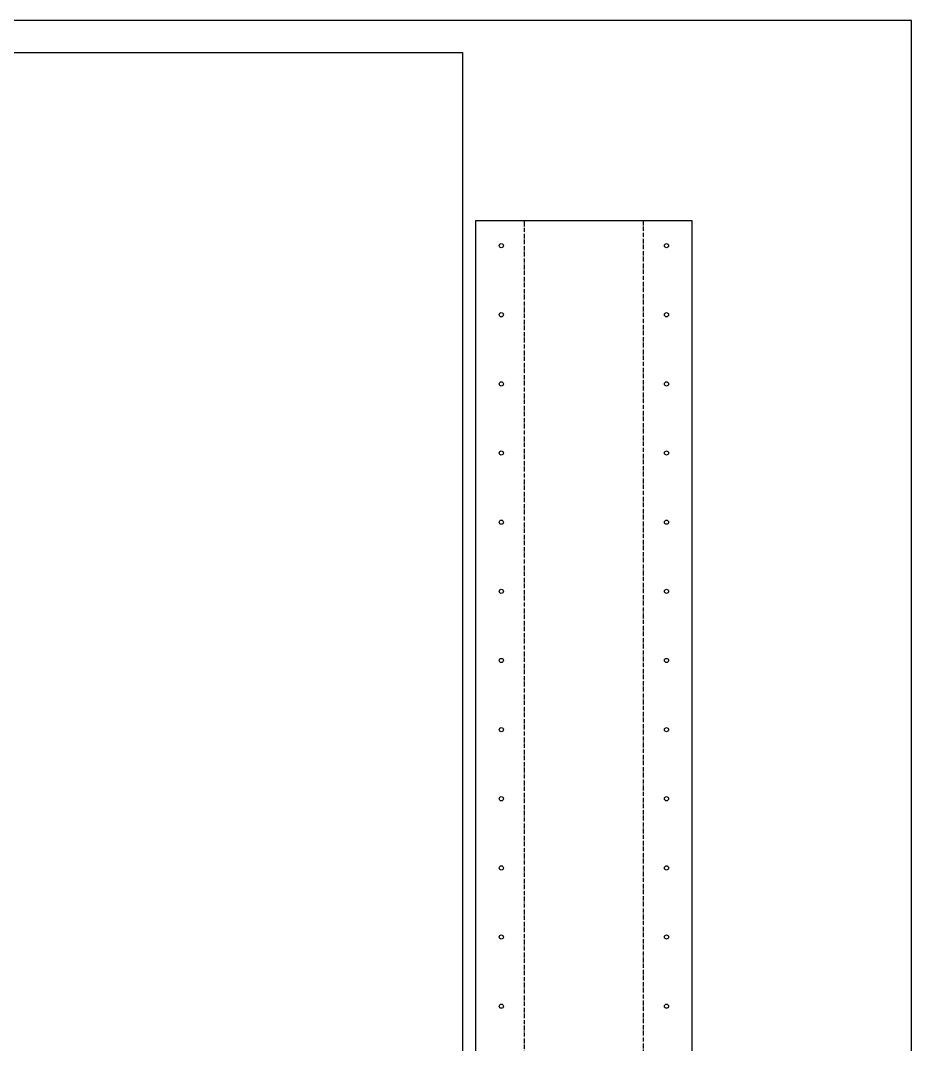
# Model space of a CAD drawing. Header units: millimetres. Extents: x 0 to 2535, y 0 to 1219.
# Drawn here: x 1908 to 2438, y 610 to 1219 of the extents above; entities that cross this region are included whole.
import ezdxf

# ---------------------------------------------------------------- set-up
doc = ezdxf.new("R2010")
doc.units = ezdxf.units.MM
doc.linetypes.add('DASHDOT', pattern=[3.556, 2.54, -0.508, 0, -0.508])
for name, color, linetype in [('CUT', 7, 'CONTINUOUS'), ('ETCH', 8, 'CONTINUOUS'), ('HOLE', 6, 'CONTINUOUS'), ('MOUNTAIN', 5, 'DASHDOT')]:
    doc.layers.add(name, color=color, linetype=linetype)

msp = doc.modelspace()

# ---------------------------------------------------------------- linework, layer by layer
at = {"layer": 'CUT'}
for points in [[(1273.71, 0), (1273.71, 0), (1271.68, 0), (1271.68, 1200), (2170.79, 1200), (2170.79, 0), (1301.86, 0), (1273.71, 0)], [(2178.79, 1100), (2307.24, 1100), (2307.24, 0), (2178.79, 0), (2178.79, 1100)]]:
    msp.add_lwpolyline(points, close=True, dxfattribs=at)
at = {"layer": 'ETCH'}
msp.add_lwpolyline([(0, 0), (2438, 0), (2438, 1219), (0, 1219)], close=True, dxfattribs=at)
at = {"layer": 'HOLE'}
for centre in [(2193.86, 1085), (2292.17, 1085), (2193.86, 1043.85), (2292.17, 1043.85), (2193.86, 1002.69), (2292.17, 1002.69), (2193.86, 961.54), (2292.17, 961.54), (2193.86, 920.38), (2292.17, 920.38), (2193.86, 879.23), (2292.17, 879.23), (2193.86, 838.08), (2292.17, 838.08), (2193.86, 796.92), (2292.17, 796.92), (2193.86, 755.77), (2292.17, 755.77), (2193.86, 714.62), (2292.17, 714.62), (2193.86, 673.46), (2292.17, 673.46), (2193.86, 632.31), (2292.17, 632.31)]:
    msp.add_circle(centre, 1.25, dxfattribs=at)
at = {"layer": 'MOUNTAIN'}
for p, q in [((2207.73, 0), (2207.73, 1100)), ((2278.3, 1100), (2278.3, 0))]:
    msp.add_line(p, q, dxfattribs=at)

doc.saveas('drawing.dxf')
